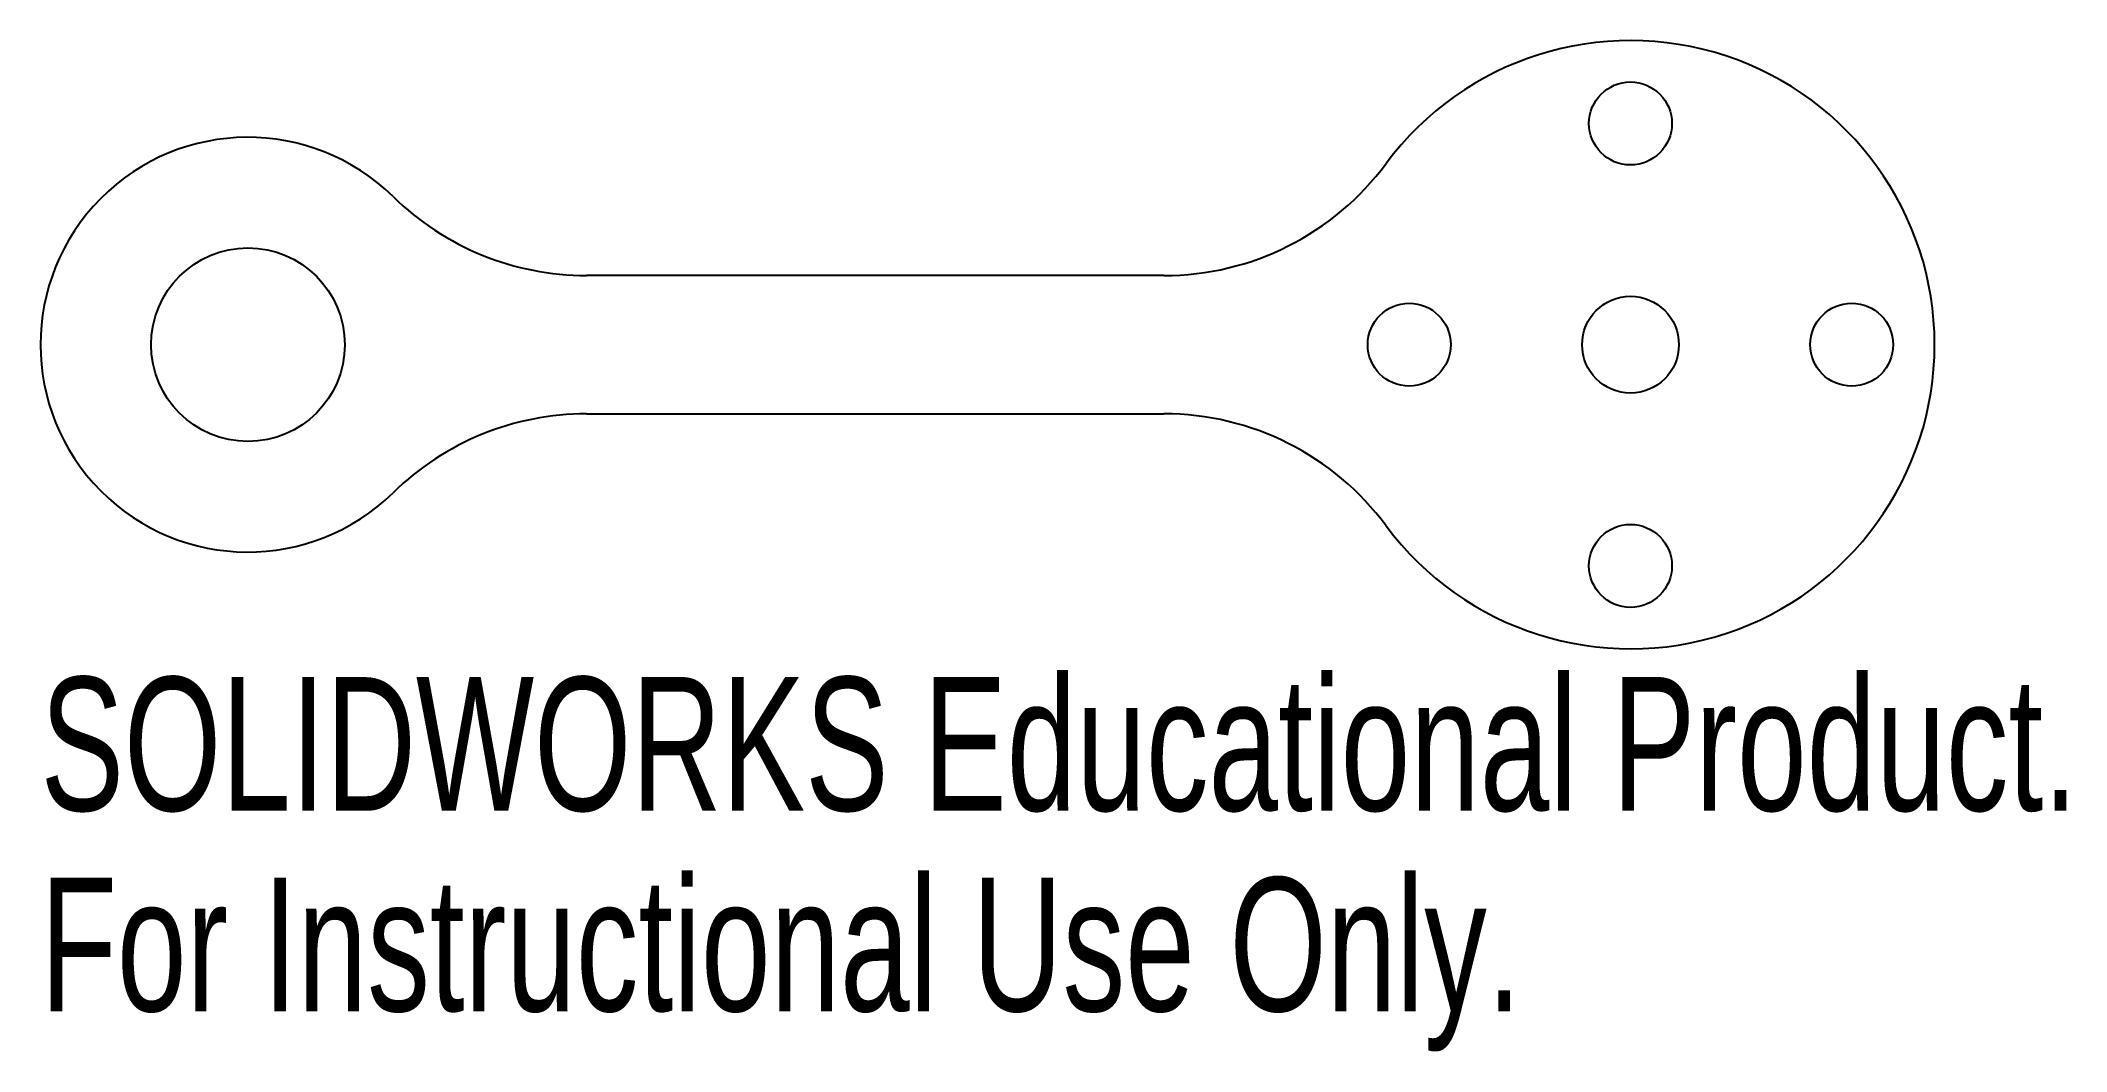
# Model space of a CAD drawing. Header units: millimetres. Extents: x -7.5 to 65.8, y -25.6 to 11.
import ezdxf

# ---------------------------------------------------------------- set-up
doc = ezdxf.new("R2010")
doc.units = ezdxf.units.MM
doc.styles.add('SLDTEXTSTYLE0', font='TXT', dxfattribs={"width": 0.7})

msp = doc.modelspace()

# ---------------------------------------------------------------- linework, layer by layer
at = {"color": 7, "linetype": 'Continuous', "lineweight": 25}
for p, q in [((33.125, 2.5), (12.247, 2.5)), ((12.247, -2.5), (33.125, -2.5))]:
    msp.add_line(p, q, dxfattribs=at)
for centre, radius in [((50, 8), 1.5), ((0, 0), 3.5), ((42, 0), 1.5), ((50, 0), 1.75), ((58, 0), 1.5), ((50, -8), 1.5)]:
    msp.add_circle(centre, radius, dxfattribs=at)
for centre, radius, start, end in [((50, 0), 11, 216.52961, 143.47039), ((0, 0), 7.5, 45.58469, 314.41531), ((33.125, 12.5), 10, 270, 323.47039), ((12.247, 12.5), 10, 225.58469, 270), ((12.247, -12.5), 10, 90, 134.41531), ((33.125, -12.5), 10, 36.52961, 90)]:
    msp.add_arc(centre, radius, start, end, dxfattribs=at)

# ---------------------------------------------------------------- texts
at = {"color": 7, "linetype": 'Continuous', "char_height": 4.83362, "attachment_point": 1, "style": 'SLDTEXTSTYLE0'}
for s, insert in [('SOLIDWORKS Educational Product.', (-7.5, -12.02)), ('For Instructional Use Only.', (-7.5, -19.27))]:
    msp.add_mtext(s, dxfattribs=dict(at, insert=insert))

doc.saveas('drawing.dxf')
